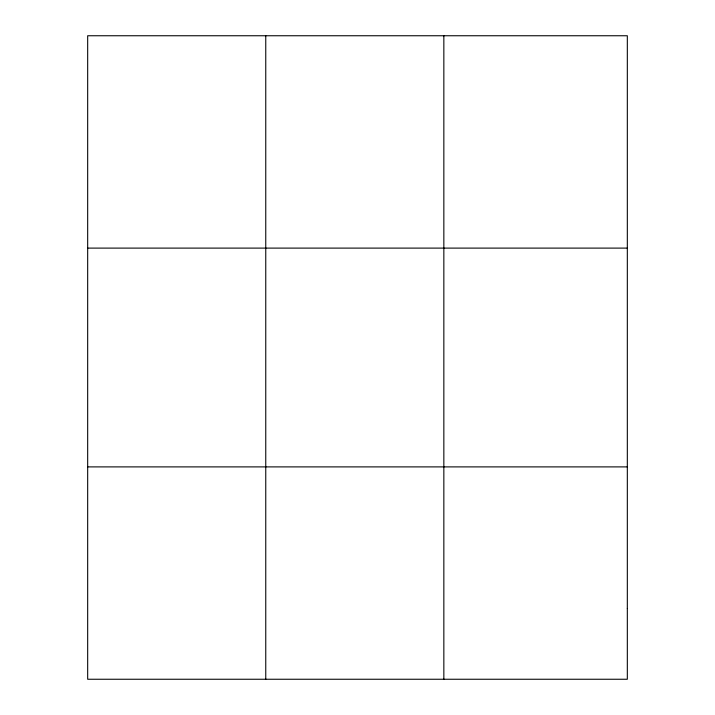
<?xml version="1.0" encoding="UTF-8"?>
<svg xmlns="http://www.w3.org/2000/svg" width="715" height="715" viewBox="0 0 715 715"><rect width="100%" height="100%" fill="white"/><g stroke="black" fill="none" stroke-linecap="round" stroke-linejoin="round"><path stroke-width="1.07" d="M265.757 35.75L265.757 679.25M443.845 35.75L443.845 679.25M87.677 248.105L627.323 248.105M87.677 466.895L627.323 466.895M627.323 608.465L627.323 679.25L87.677 679.25L87.677 35.75L627.323 35.75L627.323 608.465"/></g></svg>
